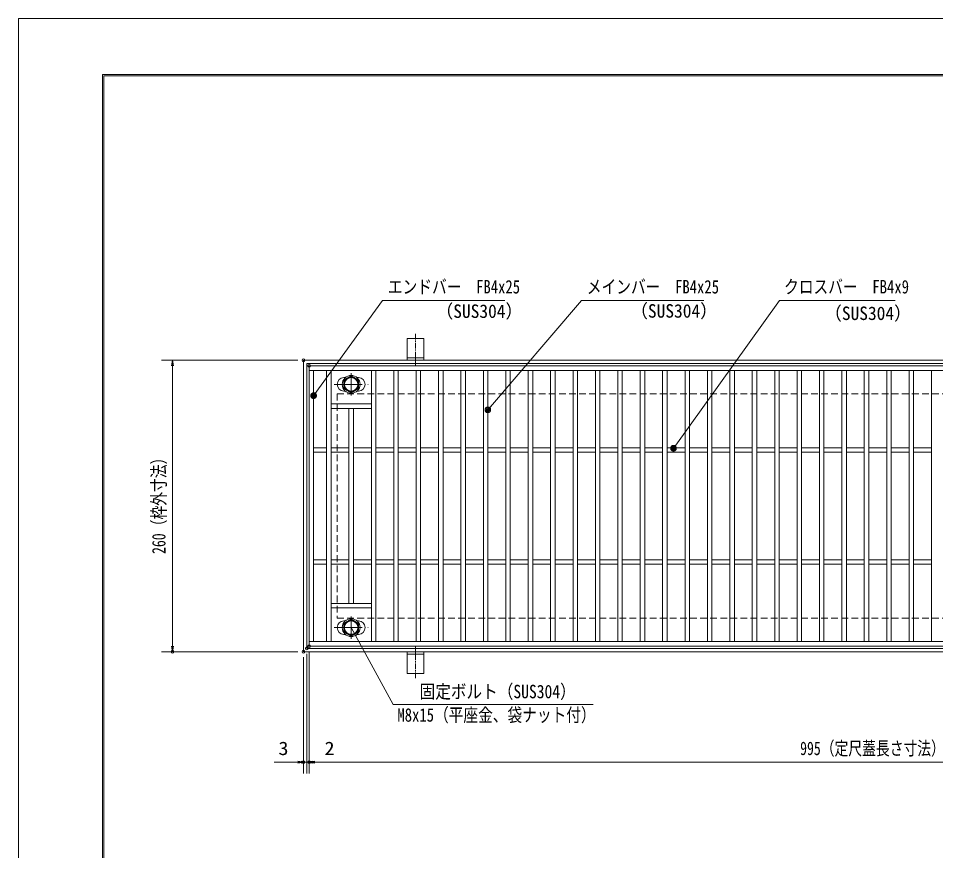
# Model space of a CAD drawing. Units: millimetres, scale not verified. Extents: x -1050 to 1050, y -742 to 742.
# Drawn here: x -1050 to -231, y 0 to 742 of the extents above; entities that cross this region are included whole.
import ezdxf
from ezdxf.enums import TextEntityAlignment as Align

# ---------------------------------------------------------------- set-up
doc = ezdxf.new("R2010")
doc.units = ezdxf.units.MM
doc.header["$LTSCALE"] = 5
doc.header["$PDMODE"] = 32
doc.header["$PDSIZE"] = 2.5
doc.linetypes.add('CHAIN1', pattern=[8, 5, -1, 1, -1])
doc.linetypes.add('DASHED1', pattern=[1.8, 1.2, -0.6])
for name, color, linetype, lineweight in [('0-0_7-図\u3000枠', 4, 'Continuous', 9), ('0-1_寸法注釈', 2, 'Continuous', 9), ('0-2_蓋', 5, 'Continuous', 9), ('0-3_0', 2, 'Continuous', 9), ('0-4_DEFPOINTS', 134, 'Continuous', 9), ('0-7_中心線', 6, 'CHAIN1', 9), ('0-8_アンカー', 7, 'Continuous', 9), ('0-9_枠', 7, 'Continuous', 9), ('0-A_締付部品', 7, 'Continuous', 9), ('0-B_溝開口', 4, 'DASHED1', 9)]:
    doc.layers.add(name, color=color, linetype=linetype, lineweight=lineweight)
doc.styles.add('ＭＳ ゴシック', font='')
doc.styles.get('ＭＳ ゴシック').set_extended_font_data('MS Gothic')

# ---------------------------------------------------------------- blocks, each defined once
blk = doc.blocks.new('_OPEN')
at = {"layer": '0-3_0'}
blk.add_line((0, 0), (-5, 0), dxfattribs=at)
blk.add_lwpolyline([(-5, 0.833), (0, 0), (-5, -0.833)], dxfattribs=at)
blk = doc.blocks.new('A$C5D7C781A')
at = {"layer": '0-8_アンカー', "color": 6, "linetype": 'CHAIN1'}
blk.add_line((37.5, 140.11), (37.5, 0), dxfattribs=at)
at = {"layer": '0-8_アンカー'}
for p, q in [((0, 118.78), (0, 22.26)), ((0, 118.78), (75, 118.78)), ((75, 118.78), (75, 22.26)), ((75, 33.76), (0, 33.76)), ((0, 22.26), (75, 22.26))]:
    blk.add_line(p, q, dxfattribs=at)
blk = doc.blocks.new('_Dot')
at = {"layer": '0-3_0'}
for p, q in [((-2.5, 0), (-5, 0)), ((2.445, 0.5), (-2.445, 0.5)), ((1.997, 1.5), (-1.997, 1.5)), ((2.289, -0.995), (-2.289, -0.995)), ((1.499, -1.995), (-1.499, -1.995))]:
    blk.add_line(p, q, dxfattribs=at)
for points in [[(2.5, 0), (2.48, 0.313), (2.421, 0.622), (2.324, 0.92), (2.191, 1.204), (2.023, 1.469), (1.822, 1.711), (1.594, 1.926), (1.34, 2.111), (1.064, 2.262), (0.773, 2.378), (0.468, 2.456), (0.157, 2.495), (-0.157, 2.495), (-0.468, 2.456), (-0.773, 2.378), (-1.064, 2.262), (-1.34, 2.111), (-1.594, 1.926), (-1.822, 1.711), (-2.023, 1.469), (-2.191, 1.204), (-2.324, 0.92), (-2.421, 0.622), (-2.48, 0.313), (-2.5, 0), (0, 0)], [(-2.5, 0), (-2.48, -0.313), (-2.421, -0.622), (-2.324, -0.92), (-2.191, -1.204), (-2.023, -1.469), (-1.822, -1.711), (-1.594, -1.926), (-1.34, -2.111), (-1.064, -2.262), (-0.773, -2.378), (-0.468, -2.456), (-0.157, -2.495), (0.157, -2.495), (0.468, -2.456), (0.773, -2.378), (1.064, -2.262), (1.34, -2.111), (1.594, -1.926), (1.822, -1.711), (2.023, -1.469), (2.191, -1.204), (2.324, -0.92), (2.421, -0.622), (2.48, -0.313), (2.5, 0), (0, 0)]]:
    blk.add_lwpolyline(points, close=True, dxfattribs=at)

msp = doc.modelspace()

# ---------------------------------------------------------------- linework, layer by layer
at = {"layer": '0-0_7-図\u3000枠'}
for p, q in [((-975, -692.5), (-975, 692.5)), ((-973.75, -691.25), (-973.75, 691.25)), ((-973.75, 691.25), (998.75, 691.25))]:
    msp.add_line(p, q, dxfattribs=at)
msp.add_lwpolyline([(-975, 692.5), (1000, 692.5), (1000, -692.5)], dxfattribs=at)
at = {"layer": '0-1_寸法注釈'}
for p, q in [((-800.45, 437.475), (-922.363, 437.475)), ((-912.363, 432.475), (-912.363, 182.475)), ((-800.45, 177.475), (-922.363, 177.475)), ((-795.45, 172.475), (-795.45, 68.953)), ((-792.45, 175.475), (-792.45, 68.953)), ((-792.45, 175.475), (-792.45, 68.953)), ((-790.45, 177.475), (-790.45, 68.953)), ((-790.45, 177.475), (-790.45, 68.953)), ((-800.45, 78.953), (-821.563, 78.953)), ((-797.45, 78.953), (-802.45, 78.953)), ((-792.45, 78.953), (-795.45, 78.953)), ((-792.45, 78.953), (-790.45, 78.953)), ((-787.45, 78.953), (-782.45, 78.953)), ((-785.45, 78.953), (199.55, 78.953)), ((-785.45, 78.953), (-764.337, 78.953))]:
    msp.add_line(p, q, dxfattribs=at)
for points in [[(-615.707, 490.749), (-724.931, 490.749), (-785.857, 406.667)], [(-438.147, 490.749), (-547.371, 490.749), (-630.295, 393.985)], [(-267.513, 490.749), (-370.72, 490.749), (-464.681, 359.785)], [(-536.9, 130.436), (-715.531, 130.436), (-752.95, 198.972)]]:
    msp.add_lwpolyline(points, dxfattribs=at)
at = {"layer": '0-2_蓋'}
for p, q in [((204.55, 432.475), (-790.45, 432.475)), ((-790.45, 182.475), (-790.45, 432.475)), ((204.55, 428.475), (-790.45, 428.475)), ((-786.45, 186.475), (-786.45, 428.475)), ((-774.95, 428.475), (-774.95, 186.475)), ((-770.95, 428.475), (-770.95, 186.475)), ((-734.95, 428.475), (-734.95, 186.475)), ((-730.95, 428.475), (-730.95, 186.475)), ((-714.95, 428.475), (-714.95, 186.475)), ((-710.95, 428.475), (-710.95, 186.475)), ((-694.95, 428.475), (-694.95, 186.475)), ((-690.95, 428.475), (-690.95, 186.475)), ((-674.95, 428.475), (-674.95, 186.475)), ((-670.95, 428.475), (-670.95, 186.475)), ((-654.95, 428.475), (-654.95, 186.475)), ((-650.95, 428.475), (-650.95, 186.475)), ((-634.95, 428.475), (-634.95, 186.475)), ((-630.95, 428.475), (-630.95, 186.475)), ((-614.95, 428.475), (-614.95, 186.475)), ((-610.95, 428.475), (-610.95, 186.475)), ((-594.95, 428.475), (-594.95, 186.475)), ((-590.95, 428.475), (-590.95, 186.475)), ((-574.95, 428.475), (-574.95, 186.475)), ((-570.95, 428.475), (-570.95, 186.475)), ((-554.95, 428.475), (-554.95, 186.475)), ((-550.95, 428.475), (-550.95, 186.475)), ((-534.95, 428.475), (-534.95, 186.475)), ((-530.95, 428.475), (-530.95, 186.475)), ((-514.95, 428.475), (-514.95, 186.475)), ((-510.95, 428.475), (-510.95, 186.475)), ((-494.95, 428.475), (-494.95, 186.475)), ((-490.95, 428.475), (-490.95, 186.475)), ((-474.95, 428.475), (-474.95, 186.475)), ((-470.95, 428.475), (-470.95, 186.475)), ((-454.95, 428.475), (-454.95, 186.475)), ((-450.95, 428.475), (-450.95, 186.475)), ((-434.95, 428.475), (-434.95, 186.475)), ((-430.95, 428.475), (-430.95, 186.475)), ((-414.95, 428.475), (-414.95, 186.475)), ((-410.95, 428.475), (-410.95, 186.475)), ((-394.95, 428.475), (-394.95, 186.475)), ((-390.95, 428.475), (-390.95, 186.475)), ((-374.95, 428.475), (-374.95, 186.475)), ((-370.95, 428.475), (-370.95, 186.475)), ((-354.95, 428.475), (-354.95, 186.475)), ((-350.95, 428.475), (-350.95, 186.475)), ((-334.95, 428.475), (-334.95, 186.475)), ((-330.95, 428.475), (-330.95, 186.475)), ((-314.95, 428.475), (-314.95, 186.475)), ((-310.95, 428.475), (-310.95, 186.475)), ((-294.95, 428.475), (-294.95, 186.475)), ((-290.95, 428.475), (-290.95, 186.475)), ((-274.95, 428.475), (-274.95, 186.475)), ((-270.95, 428.475), (-270.95, 186.475)), ((-254.95, 428.475), (-254.95, 186.475)), ((-250.95, 428.475), (-250.95, 186.475)), ((-234.95, 428.475), (-234.95, 186.475)), ((-759.45, 421.978), (-758.238, 421.978)), ((-747.662, 421.978), (-746.45, 421.978)), ((-759.45, 409.978), (-758.245, 409.978)), ((-747.655, 409.978), (-746.45, 409.978)), ((-734.95, 398.475), (-770.95, 398.475)), ((-734.95, 394.475), (-770.95, 394.475)), ((-754.95, 394.475), (-754.95, 220.475)), ((-750.95, 394.475), (-750.95, 220.475)), ((-774.95, 359.475), (-786.45, 359.475)), ((-774.95, 355.475), (-786.45, 355.475)), ((-754.95, 359.475), (-770.95, 359.475)), ((-754.95, 355.475), (-770.95, 355.475)), ((-734.95, 359.475), (-750.95, 359.475)), ((-734.95, 355.475), (-750.95, 355.475)), ((-714.95, 359.475), (-730.95, 359.475)), ((-714.95, 355.475), (-730.95, 355.475)), ((-694.95, 359.475), (-710.95, 359.475)), ((-694.95, 355.475), (-710.95, 355.475)), ((-674.95, 359.475), (-690.95, 359.475)), ((-674.95, 355.475), (-690.95, 355.475)), ((-654.95, 359.475), (-670.95, 359.475)), ((-654.95, 355.475), (-670.95, 355.475)), ((-634.95, 359.475), (-650.95, 359.475)), ((-634.95, 355.475), (-650.95, 355.475)), ((-614.95, 359.475), (-630.95, 359.475)), ((-614.95, 355.475), (-630.95, 355.475)), ((-594.95, 359.475), (-610.95, 359.475)), ((-594.95, 355.475), (-610.95, 355.475)), ((-574.95, 359.475), (-590.95, 359.475)), ((-574.95, 355.475), (-590.95, 355.475)), ((-554.95, 359.475), (-570.95, 359.475)), ((-554.95, 355.475), (-570.95, 355.475)), ((-534.95, 359.475), (-550.95, 359.475)), ((-534.95, 355.475), (-550.95, 355.475)), ((-514.95, 359.475), (-530.95, 359.475)), ((-514.95, 355.475), (-530.95, 355.475)), ((-494.95, 359.475), (-510.95, 359.475)), ((-494.95, 355.475), (-510.95, 355.475)), ((-474.95, 359.475), (-490.95, 359.475)), ((-474.95, 355.475), (-490.95, 355.475)), ((-454.95, 359.475), (-470.95, 359.475)), ((-454.95, 355.475), (-470.95, 355.475)), ((-434.95, 359.475), (-450.95, 359.475)), ((-434.95, 355.475), (-450.95, 355.475)), ((-414.95, 359.475), (-430.95, 359.475)), ((-414.95, 355.475), (-430.95, 355.475)), ((-394.95, 359.475), (-410.95, 359.475)), ((-394.95, 355.475), (-410.95, 355.475)), ((-374.95, 359.475), (-390.95, 359.475)), ((-374.95, 355.475), (-390.95, 355.475)), ((-354.95, 359.475), (-370.95, 359.475)), ((-354.95, 355.475), (-370.95, 355.475)), ((-334.95, 359.475), (-350.95, 359.475)), ((-334.95, 355.475), (-350.95, 355.475)), ((-314.95, 359.475), (-330.95, 359.475)), ((-314.95, 355.475), (-330.95, 355.475)), ((-294.95, 359.475), (-310.95, 359.475)), ((-294.95, 355.475), (-310.95, 355.475)), ((-274.95, 359.475), (-290.95, 359.475)), ((-274.95, 355.475), (-290.95, 355.475)), ((-254.95, 359.475), (-270.95, 359.475)), ((-254.95, 355.475), (-270.95, 355.475)), ((-234.95, 359.475), (-250.95, 359.475)), ((-234.95, 355.475), (-250.95, 355.475)), ((-774.95, 259.475), (-786.45, 259.475)), ((-774.95, 255.475), (-786.45, 255.475)), ((-754.95, 259.475), (-770.95, 259.475)), ((-754.95, 255.475), (-770.95, 255.475)), ((-734.95, 259.475), (-750.95, 259.475)), ((-734.95, 255.475), (-750.95, 255.475)), ((-714.95, 259.475), (-730.95, 259.475)), ((-714.95, 255.475), (-730.95, 255.475)), ((-694.95, 259.475), (-710.95, 259.475)), ((-694.95, 255.475), (-710.95, 255.475)), ((-674.95, 259.475), (-690.95, 259.475)), ((-674.95, 255.475), (-690.95, 255.475)), ((-654.95, 259.475), (-670.95, 259.475)), ((-654.95, 255.475), (-670.95, 255.475)), ((-634.95, 259.475), (-650.95, 259.475)), ((-634.95, 255.475), (-650.95, 255.475)), ((-614.95, 259.475), (-630.95, 259.475)), ((-614.95, 255.475), (-630.95, 255.475)), ((-594.95, 259.475), (-610.95, 259.475)), ((-594.95, 255.475), (-610.95, 255.475)), ((-574.95, 259.475), (-590.95, 259.475)), ((-574.95, 255.475), (-590.95, 255.475)), ((-554.95, 259.475), (-570.95, 259.475)), ((-554.95, 255.475), (-570.95, 255.475)), ((-534.95, 259.475), (-550.95, 259.475)), ((-534.95, 255.475), (-550.95, 255.475)), ((-514.95, 259.475), (-530.95, 259.475)), ((-514.95, 255.475), (-530.95, 255.475)), ((-494.95, 259.475), (-510.95, 259.475)), ((-494.95, 255.475), (-510.95, 255.475)), ((-474.95, 259.475), (-490.95, 259.475)), ((-474.95, 255.475), (-490.95, 255.475)), ((-454.95, 259.475), (-470.95, 259.475)), ((-454.95, 255.475), (-470.95, 255.475)), ((-434.95, 259.475), (-450.95, 259.475)), ((-434.95, 255.475), (-450.95, 255.475)), ((-414.95, 259.475), (-430.95, 259.475)), ((-414.95, 255.475), (-430.95, 255.475)), ((-394.95, 259.475), (-410.95, 259.475)), ((-394.95, 255.475), (-410.95, 255.475)), ((-374.95, 259.475), (-390.95, 259.475)), ((-374.95, 255.475), (-390.95, 255.475)), ((-354.95, 259.475), (-370.95, 259.475)), ((-354.95, 255.475), (-370.95, 255.475)), ((-334.95, 259.475), (-350.95, 259.475)), ((-334.95, 255.475), (-350.95, 255.475)), ((-314.95, 259.475), (-330.95, 259.475)), ((-314.95, 255.475), (-330.95, 255.475)), ((-294.95, 259.475), (-310.95, 259.475)), ((-294.95, 255.475), (-310.95, 255.475)), ((-274.95, 259.475), (-290.95, 259.475)), ((-274.95, 255.475), (-290.95, 255.475)), ((-254.95, 259.475), (-270.95, 259.475)), ((-254.95, 255.475), (-270.95, 255.475)), ((-234.95, 259.475), (-250.95, 259.475)), ((-234.95, 255.475), (-250.95, 255.475)), ((-734.95, 220.475), (-770.95, 220.475)), ((-734.95, 216.475), (-770.95, 216.475)), ((-759.45, 204.972), (-758.245, 204.972)), ((-747.655, 204.972), (-746.45, 204.972)), ((-759.45, 192.972), (-758.238, 192.972)), ((-747.662, 192.972), (-746.45, 192.972)), ((-790.45, 186.475), (204.55, 186.475)), ((-790.45, 182.475), (204.55, 182.475))]:
    msp.add_line(p, q, dxfattribs=at)
for centre, start, end in [((-759.45, 415.978), 90, 270), ((-746.45, 415.978), 270, 90), ((-759.45, 198.972), 90, 270), ((-746.45, 198.972), 270, 90)]:
    msp.add_arc(centre, 6, start, end, dxfattribs=at)
at = {"layer": '0-2_蓋', "color": 7}
for p in [(-790.45, 432.475), (-790.45, 182.475)]:
    msp.add_point(p, dxfattribs=at)
at = {"layer": '0-4_DEFPOINTS'}
msp.add_lwpolyline([(-1050, -742.5), (-1050, 742.5), (1050, 742.5), (1050, -742.5)], close=True, dxfattribs=at)
for p in [(-795.45, 437.475), (-792.45, 180.475), (-790.45, 182.475), (-912.363, 177.475), (-795.45, 177.475), (-795.45, 177.475), (-795.45, 78.953), (-790.45, 78.953)]:
    msp.add_point(p, dxfattribs=at)
at = {"layer": '0-7_中心線'}
for p, q in [((-752.95, 425.871), (-752.95, 406.085)), ((-768.196, 415.978), (-737.704, 415.978)), ((-752.95, 189.079), (-752.95, 208.865)), ((-768.196, 198.972), (-737.704, 198.972))]:
    msp.add_line(p, q, dxfattribs=at)
at = {"layer": '0-9_枠'}
for p, q in [((-795.45, 437.475), (409.55, 437.475)), ((-795.45, 437.475), (-795.45, 177.475)), ((-792.45, 434.475), (407.714, 434.475)), ((-792.45, 434.475), (-792.45, 180.475)), ((-792.45, 180.475), (411.386, 180.475)), ((-795.45, 177.475), (409.55, 177.475))]:
    msp.add_line(p, q, dxfattribs=at)
at = {"layer": '0-A_締付部品'}
for p, q in [((-759.45, 419.731), (-752.95, 423.483)), ((-759.45, 412.225), (-759.45, 419.731)), ((-752.95, 423.483), (-746.45, 419.731)), ((-746.45, 419.731), (-746.45, 412.225)), ((-752.95, 408.472), (-759.45, 412.225)), ((-746.45, 412.225), (-752.95, 408.472)), ((-752.95, 206.478), (-759.45, 202.725)), ((-746.45, 202.725), (-752.95, 206.478)), ((-759.45, 202.725), (-759.45, 195.219)), ((-746.45, 195.219), (-746.45, 202.725)), ((-759.45, 195.219), (-752.95, 191.467)), ((-752.95, 191.467), (-746.45, 195.219))]:
    msp.add_line(p, q, dxfattribs=at)
for centre, radius in [((-752.95, 415.975), 8), ((-752.95, 415.978), 6.5), ((-752.95, 415.978), 5.993), ((-752.95, 198.975), 8), ((-752.95, 198.972), 6.5), ((-752.95, 198.972), 5.993)]:
    msp.add_circle(centre, radius, dxfattribs=at)
at = {"layer": '0-B_溝開口'}
for p, q in [((-765.45, 407.475), (204.55, 407.475)), ((-765.45, 407.475), (-765.45, 207.475)), ((-765.45, 207.475), (204.55, 207.475))]:
    msp.add_line(p, q, dxfattribs=at)

# ---------------------------------------------------------------- block references
at = {"layer": '0-1_寸法注釈'}
for name, p, rotation in [('_OPEN', (-912.363, 437.475), 90), ('_Dot', (-786.45, 405.862), 233.62864), ('_Dot', (-630.95, 393.23), 229.06472), ('_Dot', (-465.268, 358.975), 234.05474), ('_OPEN', (-912.363, 177.475), 270), ('_OPEN', (-792.45, 78.953), 180), ('_OPEN', (-790.45, 78.953), 180), ('_OPEN', (-790.45, 78.953), 180)]:
    msp.add_blockref(name, p, dxfattribs=dict(at, rotation=rotation))
for p in [(-795.45, 78.953), (-792.45, 78.953)]:
    msp.add_blockref('_OPEN', p, dxfattribs=at)
at = {"layer": '0-8_アンカー', "xscale": 0.2, "yscale": 0.2}
msp.add_blockref('A$C5D7C781A', (-702.95, 433.023), dxfattribs=at)
at = {"layer": '0-8_アンカー', "xscale": -0.2, "yscale": 0.2, "rotation": 180}
msp.add_blockref('A$C5D7C781A', (-702.95, 181.927), dxfattribs=at)

# ---------------------------------------------------------------- texts
at = {"layer": '0-1_寸法注釈', "color": 7, "style": 'ＭＳ ゴシック'}
for s, height, width, p in [('エンドバー\u3000FB4x25', 12.02, 0.8, (-720.154, 493.436)), ('メインバー\u3000FB4x25', 12.02, 0.8, (-542.594, 493.436)), ('クロスバー\u3000FB4x9', 12.03, 0.8, (-366.554, 493.436)), ('（SUS304）', 12.02, 0.95, (-677.407, 471.644)), ('（SUS304）', 12.02, 0.95, (-503.663, 471.881)), ('（SUS304）', 12.02, 0.95, (-330.586, 469.773)), ('固定ボルト（SUS304）', 12.03, 0.85, (-691.88, 132.308)), ('M8x15（平座金、袋ナット付）', 12.02, 0.8, (-711.701, 111.457)), ('995（定尺蓋長さ寸法）', 12.03, 0.75, (-352.249, 81.64)), ('3', 12.02, 1.1, (-817.873, 81.64)), ('2', 12.02, 1.1, (-776.76, 81.64))]:
    msp.add_text(s, height=height, dxfattribs=dict(at, width=width)).set_placement(p, align=Align.BOTTOM_LEFT)
at = {"layer": '0-1_寸法注釈', "color": 7, "style": 'ＭＳ ゴシック', "width": 0.75}
msp.add_text('260（枠外寸法）', height=12.02, rotation=90, dxfattribs=at).set_placement((-915.05, 264.682), align=Align.BOTTOM_LEFT)

doc.saveas('drawing.dxf')
